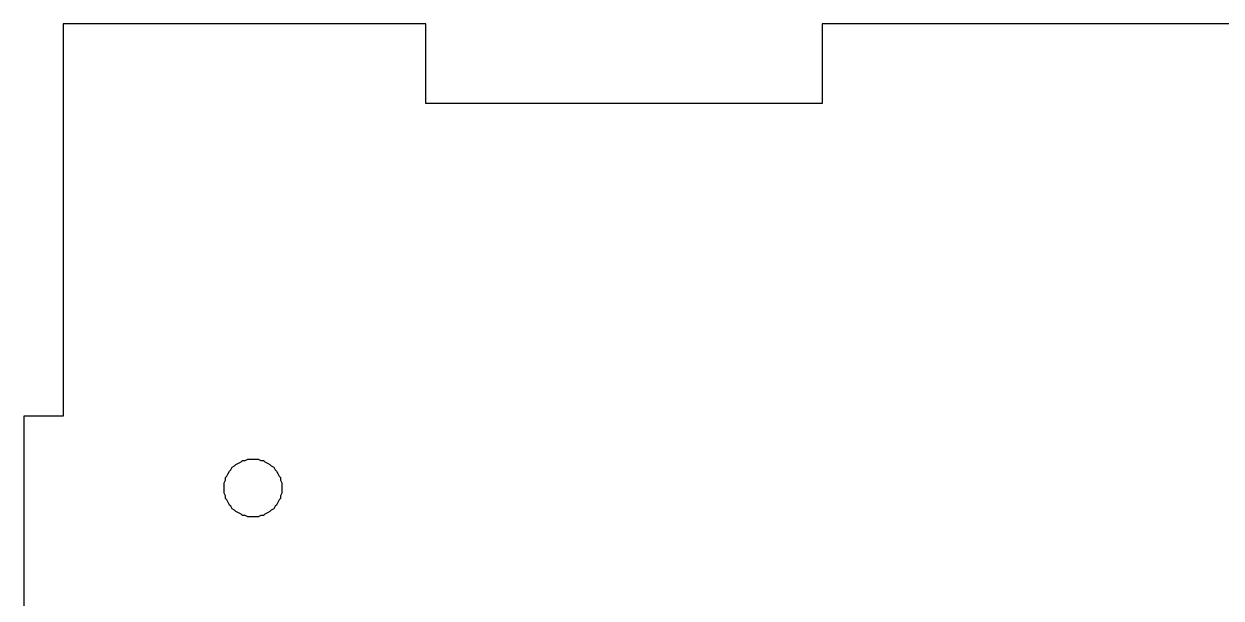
# Model space of a CAD drawing. Header units: millimetres. Extents: x 6 to 592, y 6 to 390.
# Drawn here: x 6 to 97.5, y 268.1 to 312 of the extents above; entities that cross this region are included whole.
import ezdxf

# ---------------------------------------------------------------- set-up
doc = ezdxf.new("R2010")
doc.units = ezdxf.units.MM
doc.layers.add('CUT', color=1, linetype='Continuous')
doc.layers.add('CUT_INNER', color=1, linetype='Continuous')

msp = doc.modelspace()

# ---------------------------------------------------------------- linework, layer by layer
at = {"layer": 'CUT'}
msp.add_lwpolyline([(208, 312), (152.7, 312), (152.7, 305.9), (122.4, 305.9), (122.4, 312), (67, 312), (67, 305.9), (36.7, 305.9), (36.7, 312), (9, 312), (9, 282), (6, 282), (6, 242), (9, 242), (9, 182), (6, 182), (6, 142)], dxfattribs=at)
at = {"layer": 'CUT_INNER'}
msp.add_lwpolyline([(23.3, 274.3), (23.1, 274.3), (22.9, 274.4), (22.7, 274.4), (22.6, 274.5), (22.4, 274.6), (22.2, 274.7), (22.1, 274.8), (21.9, 274.9), (21.8, 275.1), (21.7, 275.2), (21.6, 275.4), (21.5, 275.6), (21.4, 275.7), (21.4, 275.9), (21.3, 276.1), (21.3, 276.3), (21.3, 276.5), (21.3, 276.7), (21.3, 276.9), (21.4, 277.1), (21.4, 277.3), (21.5, 277.4), (21.6, 277.6), (21.7, 277.8), (21.8, 277.9), (21.9, 278.1), (22.1, 278.2), (22.2, 278.3), (22.4, 278.4), (22.6, 278.5), (22.7, 278.6), (22.9, 278.6), (23.1, 278.7), (23.3, 278.7), (23.5, 278.7), (23.7, 278.7), (23.9, 278.7), (24.1, 278.6), (24.3, 278.6), (24.4, 278.5), (24.6, 278.4), (24.8, 278.3), (24.9, 278.2), (25.1, 278.1), (25.2, 277.9), (25.3, 277.8), (25.4, 277.6), (25.5, 277.4), (25.6, 277.3), (25.6, 277.1), (25.7, 276.9), (25.7, 276.7), (25.7, 276.5), (25.7, 276.3), (25.7, 276.1), (25.6, 275.9), (25.6, 275.7), (25.5, 275.6), (25.4, 275.4), (25.3, 275.2), (25.2, 275.1), (25.1, 274.9), (24.9, 274.8), (24.8, 274.7), (24.6, 274.6), (24.4, 274.5), (24.3, 274.4), (24.1, 274.4), (23.9, 274.3), (23.7, 274.3), (23.5, 274.3), (23.3, 274.3)], close=True, dxfattribs=at)

doc.saveas('drawing.dxf')
